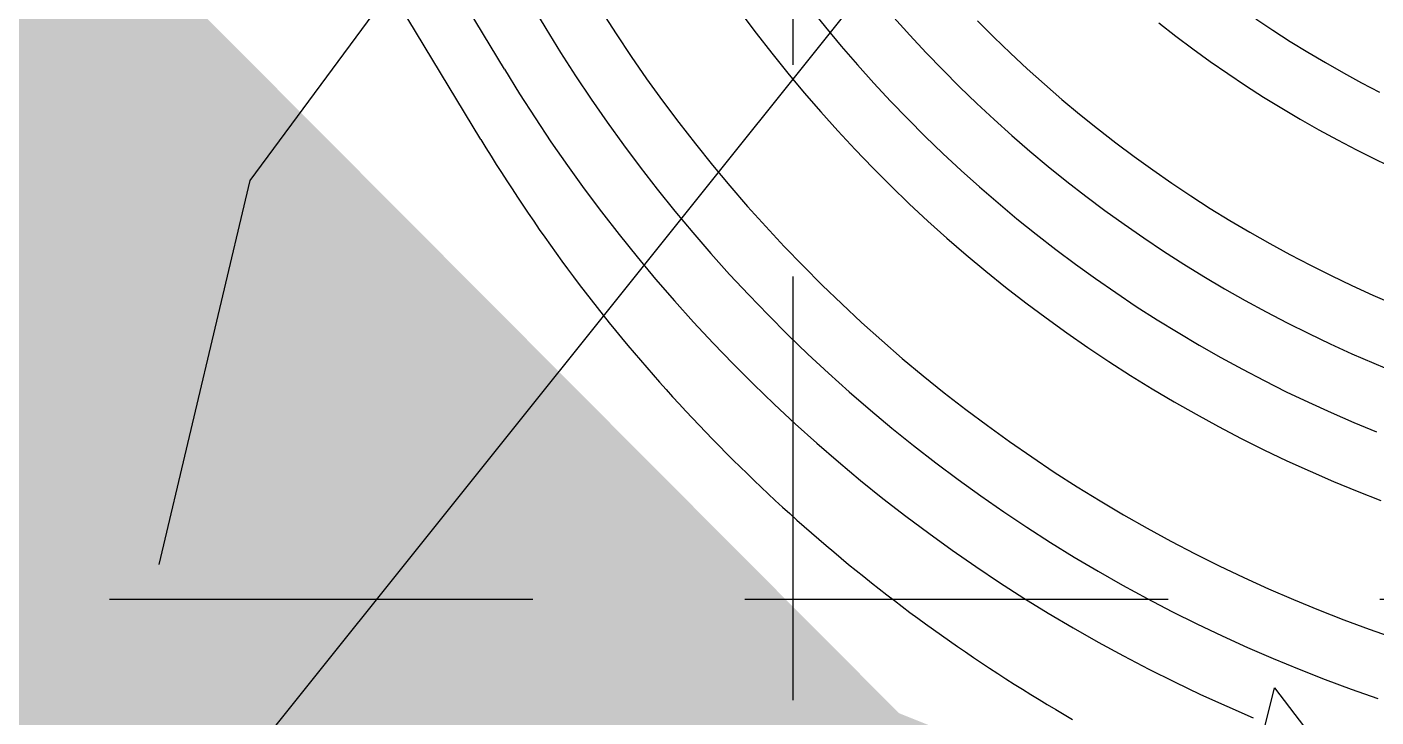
# Model space of a CAD drawing. Header units: inches. Extents: x 2439273 to 2445077, y 7048639 to 7057917.
# Drawn here: x 2443423.9 to 2443519.5, y 7054138.2 to 7054187.1 of the extents above; entities that cross this region are included whole.
import ezdxf

# ---------------------------------------------------------------- set-up
doc = ezdxf.new("R2010")
doc.units = ezdxf.units.IN
doc.header["$LTSCALE"] = 300
doc.header["$MEASUREMENT"] = 0
for name, pattern in [('DASHED', [0.29, 0.25, -0.04]), ('DASHEDX2', [0.165, 0.125, -0.04]), ('HIDDEN', [0.375, 0.25, -0.125])]:
    doc.linetypes.add(name, pattern=pattern)
for name, color, linetype in [('DRAINAGE_AREA', 250, 'DASHEDX2'), ('EC', 43, 'DASHEDX2'), ('GRID', 254, 'HIDDEN'), ('new', 3, 'Continuous'), ('PC', 43, 'DASHEDX2'), ('SILT FENCE', 200, 'Continuous')]:
    doc.layers.add(name, color=color, linetype=linetype)

msp = doc.modelspace()

# ---------------------------------------------------------------- linework, layer by layer
at = {"layer": 'DRAINAGE_AREA', "color": 7, "linetype": 'DASHED', "const_width": 12, "flags": 128}
msp.add_lwpolyline([(2443106.662, 7052755.347), (2443096.805, 7052982.686), (2443073.002, 7053091.068), (2443087.959, 7053145.281), (2443138.246, 7053196.62), (2443245.636, 7053250.426), (2443396.745, 7053396.941), (2443402.056, 7053410.98), (2443400.101, 7053435.175), (2443361.749, 7053581.776), (2443355.663, 7053626.051), (2443360.449, 7053690.902), (2443396.827, 7053883.297), (2443421.37, 7054049.307), (2443414.773, 7054126.489), (2443427.586, 7054140.776), (2443497.598, 7054080.111), (2443546.447, 7054074.817), (2443599.667, 7054089.863), (2443685.517, 7054148.732), (2443804.945, 7054275.138), (2443922.68, 7054400.333), (2443990.828, 7054505.403), (2444058.574, 7054642.79), (2444106.474, 7054805.371), (2444125.268, 7054960.812), (2444123.199, 7055116.721), (2444064.643, 7055322.883), (2444010.184, 7055463.546), (2443984.702, 7055528.554), (2443959.04, 7055566.285), (2443932.51, 7055584.698), (2443905.485, 7055590.736), (2443851.572, 7055589.555), (2443765.99, 7055561.707), (2443663.381, 7055510.991), (2443526.315, 7055444.969), (2443425.344, 7055399.432), (2443302.281, 7055347.436), (2443212.922, 7055306.201), (2443135.199, 7055270.144), (2442881.648, 7055688.228), (2442876.715, 7055729.806), (2442799.408, 7055726.704), (2442738.038, 7055727.318), (2442685.417, 7055731.262), (2442624.652, 7055737.581), (2442572.248, 7055746.954), (2442523.228, 7055757.186), (2442430.324, 7055787.745), (2442371.926, 7055810.606), (2442291.41, 7055853.147), (2442173.105, 7055922.063), (2442058.06, 7055991.086), (2441727.23, 7056189.115), (2441528.981, 7056300.852), (2441427.341, 7056352.17), (2441386.01, 7056367.808), (2441347.421, 7056379.613), (2441243.614, 7056401.556), (2441166.774, 7056414.973), (2441045.88, 7056423.532), (2440971.797, 7056416.895), (2440887.423, 7056397.097), (2440803.195, 7056370.563), (2440808.872, 7056305.649), (2440829.519, 7056148.476), (2440839.18, 7056106.977), (2440849.308, 7056074.158), (2440863.852, 7056044.5), (2440887.715, 7056006.485), (2440936.048, 7055957.6), (2441004.913, 7055891.687), (2441064.917, 7055847.867)], dxfattribs=at)
at = {"layer": 'EC', "color": 43, "linetype": 'DASHEDX2', "flags": 128}
msp.add_lwpolyline([(2443426.503, 7053781.58), (2443422.119, 7053781.256), (2443420.848, 7053796.851), (2443411.966, 7053834.979), (2443415.912, 7053839.834), (2443414.702, 7053850.129), (2443441.695, 7053914.272), (2443452.516, 7053934.153), (2443475.007, 7053960.787), (2443482.828, 7053987.059), (2443502.36, 7054017.983), (2443502.659, 7054027.468), (2443479.303, 7054068.138), (2443497.598, 7054080.111), (2443512.283, 7054140.277), (2443555.198, 7054084.117), (2443563.431, 7054082.082), (2443569.594, 7054080.374), (2443627.636, 7054076.165), (2443639.334, 7054084.496), (2443641.625, 7054086.387), (2443758.876, 7054191.68), (2443776.483, 7054201.556), (2443797.908, 7054228.872), (2443861.225, 7054291.07), (2443913.632, 7054344.147), (2443936.515, 7054361.34), (2443947.15, 7054377.884), (2443986.618, 7054431.079), (2444001.096, 7054469.119), (2444024.673, 7054512.928), (2444053.252, 7054563.996), (2444089.792, 7054628.902), (2444104.218, 7054670.276), (2444119.962, 7054710.605), (2444126.239, 7054739.188), (2444135.753, 7054772.329), (2444147.837, 7054835.849), (2444151.525, 7054874.349), (2444156.436, 7054902.117), (2444163.32, 7054961.314), (2444170.657, 7055039.074), (2444170.83, 7055042.091), (2444170.788, 7055045.883), (2444166.709, 7055126.641), (2444150.259, 7055185.266), (2444140.284, 7055231.023), (2444135.834, 7055246.094), (2444132.746, 7055259.679), (2444128.243, 7055276.538), (2444125.394, 7055292.866), (2444117.592, 7055325.158), (2444113.175, 7055338.484)], dxfattribs=at)
at = {"layer": 'EC', "color": 43, "linetype": 'DASHED', "flags": 128}
msp.add_lwpolyline([(2443433.573, 7054065.413), (2443433.077, 7054068.104), (2443428.095, 7054073.174), (2443424.006, 7054109.753), (2443439.724, 7054176.214), (2443468.481, 7054215.105), (2443505.191, 7054288.094)], dxfattribs=at)
at = {"layer": 'GRID', "linetype": 'HIDDEN', "ltscale": 0.4}
for p, q in [((2443478.581, 7049369.407), (2443477.896, 7057765.425)), ((2439424.763, 7054146.556), (2444925.444, 7054146.556))]:
    msp.add_line(p, q, dxfattribs=at)
at = {"layer": 'new', "color": 3, "linetype": 'Continuous', "flags": 128}
msp.add_lwpolyline([(2441289.544, 7051575.252), (2441328.351, 7051607.017), (2441505.773, 7051755.735), (2441595.346, 7051831.794), (2441798.771, 7052085.821), (2441984.899, 7052317.119), (2442210.744, 7052600.106), (2442422.81, 7052864.702), (2442642.042, 7053138.466), (2443656.446, 7054406.166), (2443988.283, 7054583.215), (2444082.003, 7054633.723)], dxfattribs=at)
at = {"layer": 'PC', "color": 24, "linetype": 'Continuous', "flags": 128}
for points in [[(2443439.383, 7054222.197), (2443460.673, 7054186.981)], [(2443457.739, 7054184.103), (2443435.96, 7054220.128)], [(2443456.078, 7054179.118), (2443432.537, 7054218.059)], [(2443464.617, 7054188.222), (2443465.655, 7054186.604), (2443466.722, 7054185.005), (2443467.818, 7054183.426), (2443468.941, 7054181.866), (2443470.092, 7054180.327), (2443471.271, 7054178.809), (2443472.477, 7054177.312), (2443473.709, 7054175.837), (2443474.967, 7054174.384), (2443476.251, 7054172.953), (2443477.561, 7054171.547), (2443478.895, 7054170.163), (2443480.254, 7054168.804), (2443481.637, 7054167.469), (2443483.044, 7054166.16), (2443484.474, 7054164.875), (2443485.927, 7054163.617), (2443487.402, 7054162.384), (2443488.899, 7054161.179), (2443490.417, 7054160), (2443491.956, 7054158.848), (2443493.516, 7054157.725), (2443495.095, 7054156.629), (2443496.694, 7054155.562), (2443498.311, 7054154.524), (2443499.947, 7054153.514), (2443501.6, 7054152.534), (2443503.271, 7054151.584), (2443504.959, 7054150.664), (2443506.663, 7054149.775), (2443508.382, 7054148.916), (2443510.117, 7054148.087), (2443511.866, 7054147.29), (2443513.629, 7054146.525), (2443515.405, 7054145.791), (2443517.194, 7054145.089), (2443518.996, 7054144.419), (2443520.809, 7054143.782)], [(2443474.489, 7054188.103), (2443475.57, 7054186.657), (2443476.678, 7054185.23), (2443477.811, 7054183.824), (2443478.968, 7054182.437), (2443480.151, 7054181.072), (2443481.357, 7054179.728), (2443482.588, 7054178.406), (2443483.842, 7054177.107), (2443485.119, 7054175.83), (2443486.418, 7054174.575), (2443487.74, 7054173.345), (2443489.084, 7054172.138), (2443490.449, 7054170.955), (2443491.835, 7054169.798), (2443493.241, 7054168.665), (2443494.668, 7054167.557), (2443496.114, 7054166.475), (2443497.579, 7054165.419), (2443499.063, 7054164.39), (2443500.565, 7054163.387), (2443502.085, 7054162.411), (2443503.622, 7054161.463), (2443505.176, 7054160.542), (2443506.746, 7054159.65), (2443508.331, 7054158.785), (2443509.932, 7054157.949), (2443511.548, 7054157.142), (2443513.178, 7054156.364), (2443514.821, 7054155.615), (2443516.478, 7054154.896), (2443518.147, 7054154.206), (2443519.828, 7054153.546)], [(2443479.381, 7054188.441), (2443480.478, 7054187.08), (2443481.598, 7054185.738), (2443482.743, 7054184.417), (2443483.91, 7054183.116), (2443485.101, 7054181.836), (2443486.315, 7054180.578), (2443487.551, 7054179.342), (2443488.809, 7054178.128), (2443490.088, 7054176.937), (2443491.389, 7054175.769), (2443492.71, 7054174.625), (2443494.051, 7054173.504), (2443495.413, 7054172.408), (2443496.793, 7054171.336), (2443498.193, 7054170.288), (2443499.611, 7054169.267), (2443501.047, 7054168.27), (2443502.501, 7054167.3), (2443503.972, 7054166.355), (2443505.46, 7054165.437), (2443506.964, 7054164.546), (2443508.483, 7054163.682), (2443510.018, 7054162.846), (2443511.567, 7054162.037), (2443513.131, 7054161.255), (2443514.708, 7054160.502), (2443516.299, 7054159.777), (2443517.902, 7054159.081), (2443519.518, 7054158.414)], [(2443485.334, 7054187.761), (2443486.464, 7054186.503), (2443487.615, 7054185.266), (2443488.788, 7054184.05), (2443489.983, 7054182.855), (2443491.199, 7054181.682), (2443492.436, 7054180.53), (2443493.693, 7054179.401), (2443494.971, 7054178.294), (2443496.268, 7054177.211), (2443497.584, 7054176.151), (2443498.919, 7054175.114), (2443500.272, 7054174.102), (2443501.643, 7054173.114), (2443503.032, 7054172.151), (2443504.437, 7054171.212), (2443505.859, 7054170.299), (2443507.297, 7054169.412), (2443508.751, 7054168.55), (2443510.22, 7054167.715), (2443511.704, 7054166.906), (2443513.202, 7054166.124), (2443514.714, 7054165.368), (2443516.239, 7054164.64), (2443517.777, 7054163.94), (2443519.327, 7054163.266), (2443520.889, 7054162.621)], [(2443510.968, 7054187.672), (2443512.181, 7054186.863), (2443513.407, 7054186.075), (2443514.648, 7054185.309), (2443515.902, 7054184.566), (2443517.17, 7054183.846), (2443518.45, 7054183.148), (2443519.742, 7054182.473)], [(2443460.673, 7054186.981), (2443461.713, 7054185.295), (2443462.782, 7054183.629), (2443463.882, 7054181.982), (2443465.01, 7054180.355), (2443466.167, 7054178.748), (2443467.353, 7054177.162), (2443468.568, 7054175.598), (2443469.81, 7054174.056), (2443471.079, 7054172.536), (2443472.375, 7054171.039), (2443473.698, 7054169.566), (2443475.047, 7054168.117), (2443476.422, 7054166.691), (2443477.822, 7054165.291), (2443479.247, 7054163.916), (2443480.696, 7054162.567), (2443482.169, 7054161.244), (2443483.666, 7054159.947), (2443485.186, 7054158.678), (2443486.728, 7054157.436), (2443488.292, 7054156.221), (2443489.877, 7054155.035), (2443491.484, 7054153.878), (2443493.111, 7054152.749), (2443494.758, 7054151.649), (2443496.424, 7054150.58), (2443498.109, 7054149.54), (2443499.813, 7054148.531), (2443501.534, 7054147.552), (2443503.272, 7054146.604), (2443505.028, 7054145.687), (2443506.799, 7054144.802), (2443508.586, 7054143.949), (2443510.388, 7054143.128), (2443512.204, 7054142.339), (2443514.034, 7054141.583), (2443515.877, 7054140.86), (2443517.733, 7054140.17), (2443519.602, 7054139.513)], [(2443491.261, 7054187.522), (2443492.415, 7054186.368), (2443493.59, 7054185.235), (2443494.784, 7054184.123), (2443495.998, 7054183.032), (2443497.232, 7054181.964), (2443498.484, 7054180.917), (2443499.755, 7054179.894), (2443501.044, 7054178.893), (2443502.351, 7054177.915), (2443503.675, 7054176.961), (2443505.016, 7054176.031), (2443506.373, 7054175.125), (2443507.746, 7054174.243), (2443509.135, 7054173.386), (2443510.539, 7054172.554), (2443511.958, 7054171.748), (2443513.391, 7054170.966), (2443514.837, 7054170.211), (2443516.297, 7054169.482), (2443517.77, 7054168.779), (2443519.255, 7054168.102), (2443520.752, 7054167.452)], [(2443504.097, 7054187.38), (2443505.295, 7054186.45), (2443506.509, 7054185.542), (2443507.738, 7054184.656), (2443508.984, 7054183.792), (2443510.245, 7054182.95), (2443511.52, 7054182.131), (2443512.81, 7054181.335), (2443514.115, 7054180.562), (2443515.432, 7054179.813), (2443516.763, 7054179.087), (2443518.107, 7054178.386), (2443519.463, 7054177.708), (2443520.831, 7054177.055)], [(2443457.739, 7054184.103), (2443458.809, 7054182.369), (2443459.909, 7054180.653), (2443461.041, 7054178.958), (2443462.202, 7054177.283), (2443463.394, 7054175.63), (2443464.614, 7054173.997), (2443465.864, 7054172.387), (2443467.142, 7054170.8), (2443468.449, 7054169.236), (2443469.783, 7054167.695), (2443471.145, 7054166.179), (2443472.534, 7054164.687), (2443473.949, 7054163.22), (2443475.39, 7054161.778), (2443476.856, 7054160.363), (2443478.348, 7054158.974), (2443479.865, 7054157.613), (2443481.405, 7054156.278), (2443482.969, 7054154.971), (2443484.556, 7054153.693), (2443486.166, 7054152.443), (2443487.798, 7054151.222), (2443489.452, 7054150.03), (2443491.127, 7054148.868), (2443492.822, 7054147.737), (2443494.537, 7054146.636), (2443496.271, 7054145.566), (2443498.025, 7054144.527), (2443499.797, 7054143.519), (2443501.586, 7054142.543), (2443503.393, 7054141.6), (2443505.216, 7054140.689), (2443507.055, 7054139.811), (2443508.91, 7054138.966), (2443510.779, 7054138.154)], [(2443456.078, 7054179.118), (2443456.437, 7054178.529), (2443456.799, 7054177.942), (2443457.164, 7054177.357), (2443457.533, 7054176.774), (2443457.905, 7054176.194), (2443458.281, 7054175.615), (2443458.66, 7054175.039), (2443459.042, 7054174.465), (2443459.428, 7054173.894), (2443459.817, 7054173.324), (2443460.209, 7054172.757), (2443460.604, 7054172.192), (2443461.003, 7054171.63), (2443461.406, 7054171.07), (2443461.811, 7054170.512), (2443462.22, 7054169.956), (2443462.632, 7054169.403), (2443463.047, 7054168.853), (2443463.465, 7054168.305), (2443463.887, 7054167.759), (2443464.312, 7054167.216), (2443464.74, 7054166.675), (2443465.171, 7054166.137), (2443465.605, 7054165.601), (2443466.043, 7054165.068), (2443466.483, 7054164.538), (2443466.927, 7054164.01), (2443467.374, 7054163.484), (2443467.823, 7054162.961), (2443468.276, 7054162.441), (2443468.732, 7054161.924), (2443469.191, 7054161.409), (2443469.653, 7054160.897), (2443470.118, 7054160.388), (2443470.585, 7054159.881), (2443471.056, 7054159.377), (2443471.53, 7054158.876), (2443472.007, 7054158.378), (2443472.486, 7054157.882), (2443472.969, 7054157.389), (2443473.454, 7054156.9), (2443473.942, 7054156.413), (2443474.433, 7054155.928), (2443474.927, 7054155.447), (2443475.424, 7054154.969), (2443475.923, 7054154.493), (2443476.425, 7054154.021), (2443476.93, 7054153.551), (2443477.438, 7054153.084), (2443477.949, 7054152.621), (2443478.462, 7054152.16), (2443478.978, 7054151.702), (2443479.496, 7054151.248), (2443480.017, 7054150.796), (2443480.541, 7054150.348), (2443481.067, 7054149.902), (2443481.596, 7054149.46), (2443482.128, 7054149.02), (2443482.662, 7054148.584), (2443483.199, 7054148.151), (2443483.738, 7054147.721), (2443484.28, 7054147.295), (2443484.824, 7054146.871), (2443485.371, 7054146.451), (2443485.92, 7054146.034), (2443486.471, 7054145.62), (2443487.025, 7054145.209), (2443487.582, 7054144.801), (2443488.14, 7054144.397), (2443488.701, 7054143.996), (2443489.265, 7054143.599), (2443489.831, 7054143.204), (2443490.399, 7054142.813), (2443490.969, 7054142.426), (2443491.541, 7054142.041), (2443492.116, 7054141.661), (2443492.693, 7054141.283), (2443493.273, 7054140.909), (2443493.854, 7054140.538), (2443494.438, 7054140.17), (2443495.023, 7054139.806), (2443495.611, 7054139.446), (2443496.201, 7054139.089), (2443496.793, 7054138.735), (2443497.387, 7054138.385), (2443497.983, 7054138.038)]]:
    msp.add_lwpolyline(points, dxfattribs=at)
at = {"layer": 'SILT FENCE', "const_width": 40, "flags": 128}
msp.add_lwpolyline([(2443368.458, 7055385.632), (2443937.533, 7055639.242), (2444048.086, 7055434.543), (2444118.86, 7055198.359), (2444131.889, 7055063.118), (2444121.233, 7054897.35), (2444079.576, 7054665.24), (2443994.3, 7054500.781), (2443767.135, 7054225.609), (2443574.285, 7054081.35), (2443474.425, 7054121.45), (2443424.857, 7054171.226), (2443286.865, 7054081.573), (2443292.231, 7054027.169), (2443381.062, 7053872.385), (2443365.925, 7053718.339), (2443351.807, 7053614.875), (2443414.638, 7053431.929), (2443250.25, 7053347.599), (2443093.902, 7053304.776), (2443005.076, 7053362.62), (2442887.987, 7053330.335), (2442866.453, 7053201.193), (2442857.185, 7052948.276)], dxfattribs=at)

doc.saveas('drawing.dxf')
